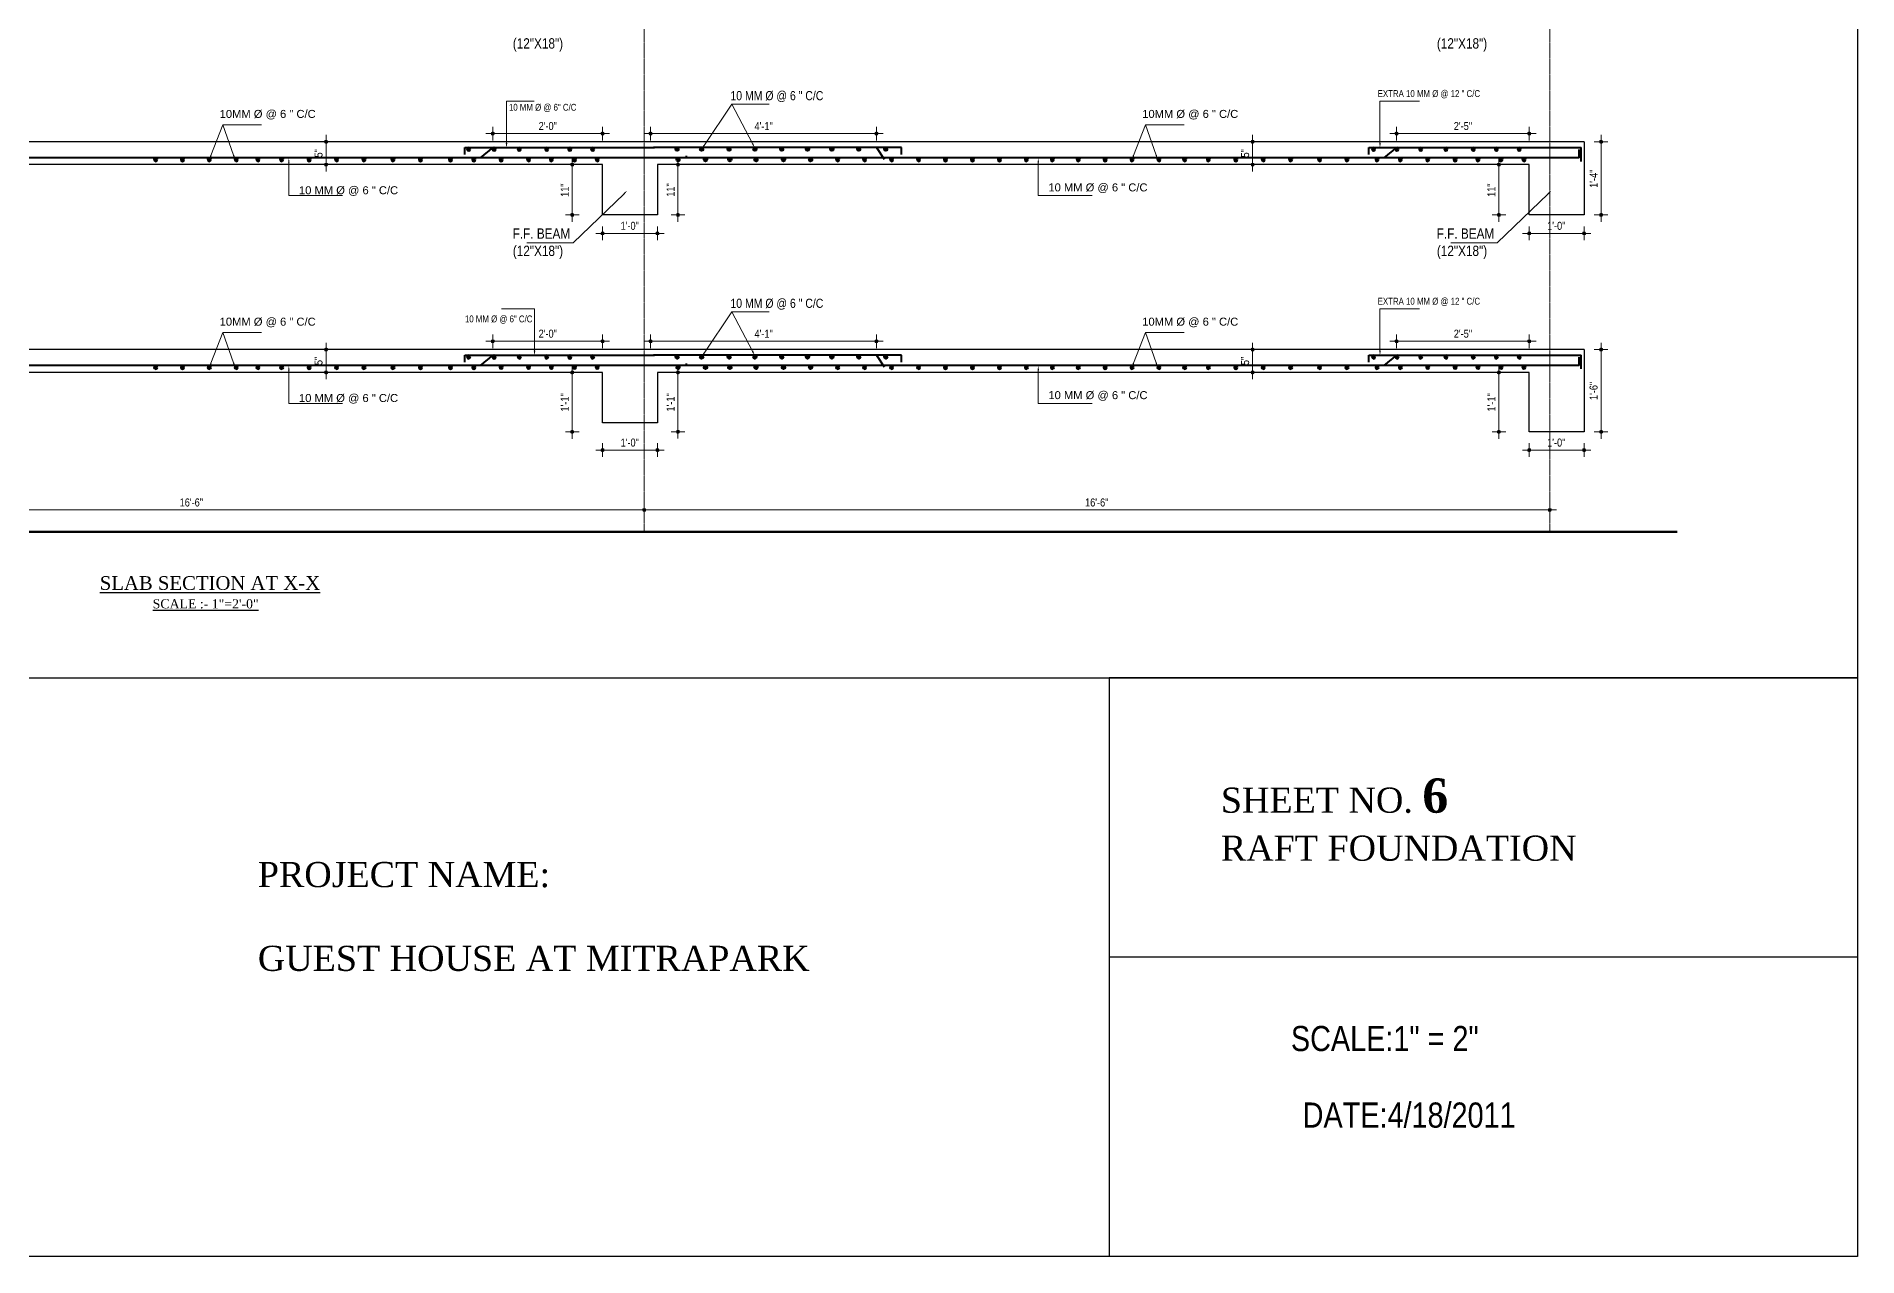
# Model space of a CAD drawing. Header units: inches. Extents: x 57837 to 133168, y 6972 to 27776.
# Drawn here: x 61339 to 62933, y 19130 to 20198 of the extents above; entities that cross this region are included whole.
import ezdxf

# ---------------------------------------------------------------- set-up
doc = ezdxf.new("R2010")
doc.units = ezdxf.units.IN
doc.header["$MEASUREMENT"] = 0
doc.linetypes.add('CENTER', pattern=[2, 1.25, -0.25, 0.25, -0.25])
for name, color, linetype, lineweight in [('CENTER', 9, 'CENTER', 5), ('DIM', 2, 'Continuous', 13), ('ROD', 1, 'Continuous', 40)]:
    doc.layers.add(name, color=color, linetype=linetype, lineweight=lineweight)
doc.layers.add('text', color=255, linetype='Continuous')
doc.styles.add('Arial', font='arial.ttf', dxfattribs={"height": 6.5})
doc.styles.get("Standard").update_dxf_attribs({"font": 'ARIALN.TTF', "height": 7})
doc.styles.add('style1', font='times.ttf', dxfattribs={"height": 8})

msp = doc.modelspace()

# ---------------------------------------------------------------- hatches: boundary and pattern name
at = {"lineweight": 13}
h = msp.add_hatch(color=256, dxfattribs=at)
edge = h.paths.add_edge_path()
edge.add_arc((61738.7, 20112.6), 1.42, 0, 360)
h = msp.add_hatch(color=256, dxfattribs=at)
edge = h.paths.add_edge_path()
edge.add_arc((61834.7, 20112.6), 1.42, 0, 360)
h = msp.add_hatch(color=256, dxfattribs=at)
edge = h.paths.add_edge_path()
edge.add_arc((61876.7, 20112.6), 1.42, 0, 360)
h = msp.add_hatch(color=256, dxfattribs=at)
edge = h.paths.add_edge_path()
edge.add_arc((62074.3, 20112.6), 1.42, 0, 360)
h = msp.add_hatch(color=256, dxfattribs=at)
edge = h.paths.add_edge_path()
edge.add_arc((62529.4, 20112.6), 1.42, 0, 360)
h = msp.add_hatch(color=256, dxfattribs=at)
edge = h.paths.add_edge_path()
edge.add_arc((62645.5, 20112.6), 1.42, 0, 360)
h = msp.add_hatch(color=256, dxfattribs=at)
edge = h.paths.add_edge_path()
edge.add_arc((61592.8, 20105.4), 1.42, 0, 360)
h = msp.add_hatch(color=256, dxfattribs=at)
edge = h.paths.add_edge_path()
edge.add_arc((62403.5, 20105.4), 1.42, 0, 360)
h = msp.add_hatch(color=256, dxfattribs=at)
edge = h.paths.add_edge_path()
edge.add_arc((62708.4, 20105.4), 1.42, 0, 360)
h = msp.add_hatch(color=256, dxfattribs=at)
edge = h.paths.add_edge_path()
edge.add_arc((61592.8, 20085.4), 1.42, 0, 360)
h = msp.add_hatch(color=256, dxfattribs=at)
edge = h.paths.add_edge_path()
edge.add_arc((61808.2, 20085.4), 1.42, 0, 360)
h = msp.add_hatch(color=256, dxfattribs=at)
edge = h.paths.add_edge_path()
edge.add_arc((61900.7, 20085.4), 1.42, 0, 360)
h = msp.add_hatch(color=256, dxfattribs=at)
edge = h.paths.add_edge_path()
edge.add_arc((62403.5, 20085.4), 1.42, 0, 360)
h = msp.add_hatch(color=256, dxfattribs=at)
edge = h.paths.add_edge_path()
edge.add_arc((62619, 20085.4), 1.42, 0, 360)
h = msp.add_hatch(color=256, dxfattribs=at)
edge = h.paths.add_edge_path()
edge.add_arc((61808.2, 20041.4), 1.42, 0, 360)
h = msp.add_hatch(color=256, dxfattribs=at)
edge = h.paths.add_edge_path()
edge.add_arc((61900.7, 20041.4), 1.42, 0, 360)
h = msp.add_hatch(color=256, dxfattribs=at)
edge = h.paths.add_edge_path()
edge.add_arc((62619, 20041.4), 1.42, 0, 360)
h = msp.add_hatch(color=256, dxfattribs=at)
edge = h.paths.add_edge_path()
edge.add_arc((62708.4, 20041.4), 1.42, 0, 360)
h = msp.add_hatch(color=256, dxfattribs=at)
edge = h.paths.add_edge_path()
edge.add_arc((61834.7, 20025.3), 1.42, 0, 360)
h = msp.add_hatch(color=256, dxfattribs=at)
edge = h.paths.add_edge_path()
edge.add_arc((61882.7, 20025.3), 1.42, 0, 360)
h = msp.add_hatch(color=256, dxfattribs=at)
edge = h.paths.add_edge_path()
edge.add_arc((62645.5, 20025.3), 1.42, 0, 360)
h = msp.add_hatch(color=256, dxfattribs=at)
edge = h.paths.add_edge_path()
edge.add_arc((62693.5, 20025.3), 1.42, 0, 360)
h = msp.add_hatch(color=256, dxfattribs=at)
edge = h.paths.add_edge_path()
edge.add_arc((61592.8, 19923.6), 1.42, 0, 360)
h = msp.add_hatch(color=256, dxfattribs=at)
edge = h.paths.add_edge_path()
edge.add_arc((61738.7, 19930.8), 1.42, 0, 360)
h = msp.add_hatch(color=256, dxfattribs=at)
edge = h.paths.add_edge_path()
edge.add_arc((61834.7, 19930.8), 1.42, 0, 360)
h = msp.add_hatch(color=256, dxfattribs=at)
edge = h.paths.add_edge_path()
edge.add_arc((61876.7, 19930.8), 1.42, 0, 360)
h = msp.add_hatch(color=256, dxfattribs=at)
edge = h.paths.add_edge_path()
edge.add_arc((62074.3, 19930.8), 1.42, 0, 360)
h = msp.add_hatch(color=256, dxfattribs=at)
edge = h.paths.add_edge_path()
edge.add_arc((62403.5, 19923.6), 1.42, 0, 360)
h = msp.add_hatch(color=256, dxfattribs=at)
edge = h.paths.add_edge_path()
edge.add_arc((62529.4, 19930.8), 1.42, 0, 360)
h = msp.add_hatch(color=256, dxfattribs=at)
edge = h.paths.add_edge_path()
edge.add_arc((62645.5, 19930.8), 1.42, 0, 360)
h = msp.add_hatch(color=256, dxfattribs=at)
edge = h.paths.add_edge_path()
edge.add_arc((62708.4, 19923.6), 1.42, 0, 360)
h = msp.add_hatch(color=256, dxfattribs=at)
edge = h.paths.add_edge_path()
edge.add_arc((61592.8, 19903.6), 1.42, 0, 360)
h = msp.add_hatch(color=256, dxfattribs=at)
edge = h.paths.add_edge_path()
edge.add_arc((61808.2, 19903.6), 1.42, 0, 360)
h = msp.add_hatch(color=256, dxfattribs=at)
edge = h.paths.add_edge_path()
edge.add_arc((61900.7, 19903.6), 1.42, 0, 360)
h = msp.add_hatch(color=256, dxfattribs=at)
edge = h.paths.add_edge_path()
edge.add_arc((62403.5, 19903.6), 1.42, 0, 360)
h = msp.add_hatch(color=256, dxfattribs=at)
edge = h.paths.add_edge_path()
edge.add_arc((62619, 19903.6), 1.42, 0, 360)
h = msp.add_hatch(color=256, dxfattribs=at)
edge = h.paths.add_edge_path()
edge.add_arc((61808.2, 19851.6), 1.42, 0, 360)
h = msp.add_hatch(color=256, dxfattribs=at)
edge = h.paths.add_edge_path()
edge.add_arc((61900.7, 19851.7), 1.42, 0, 360)
h = msp.add_hatch(color=256, dxfattribs=at)
edge = h.paths.add_edge_path()
edge.add_arc((62619, 19851.6), 1.42, 0, 360)
h = msp.add_hatch(color=256, dxfattribs=at)
edge = h.paths.add_edge_path()
edge.add_arc((62708.4, 19851.6), 1.42, 0, 360)
h = msp.add_hatch(color=256, dxfattribs=at)
edge = h.paths.add_edge_path()
edge.add_arc((61834.7, 19835.6), 1.42, 0, 360)
h = msp.add_hatch(color=256, dxfattribs=at)
edge = h.paths.add_edge_path()
edge.add_arc((61882.7, 19835.6), 1.42, 0, 360)
h = msp.add_hatch(color=256, dxfattribs=at)
edge = h.paths.add_edge_path()
edge.add_arc((62645.5, 19835.6), 1.42, 0, 360)
h = msp.add_hatch(color=256, dxfattribs=at)
edge = h.paths.add_edge_path()
edge.add_arc((62693.5, 19835.6), 1.42, 0, 360)
h = msp.add_hatch(color=256, dxfattribs=at)
edge = h.paths.add_edge_path()
edge.add_arc((61871.2, 19783.2), 1.42, 0, 360)
h = msp.add_hatch(color=256, dxfattribs=at)
edge = h.paths.add_edge_path()
edge.add_arc((61871.2, 19783.2), 1.42, 0, 360)
h = msp.add_hatch(color=256, dxfattribs=at)
edge = h.paths.add_edge_path()
edge.add_arc((62663.5, 19783.2), 1.42, 0, 360)
at = {"layer": 'ROD'}
for points in [[(61719.1, 20098.9, -1), (61716.1, 20098.9, -1)], [(61741.4, 20098.9, -1), (61738.4, 20098.9, -1)], [(61763.4, 20098.9, -1), (61760.4, 20098.9, -1)], [(61787.4, 20098.9, -1), (61784.4, 20098.9, -1)], [(61807.6, 20098.9, -1), (61804.6, 20098.9, -1)], [(61827.6, 20098.9, -1), (61824.6, 20098.9, -1)], [(61898.4, 20098.9, 1), (61901.4, 20098.9, 1)], [(61919.9, 20098.9, 1), (61922.9, 20098.9, 1)], [(61943.9, 20098.9, 1), (61946.9, 20098.9, 1)], [(61966.5, 20098.9, 1), (61969.5, 20098.9, 1)], [(61990, 20098.9, 1), (61993, 20098.9, 1)], [(62012.5, 20098.9, 1), (62015.5, 20098.9, 1)], [(62033.8, 20098.9, 1), (62036.8, 20098.9, 1)], [(62057.4, 20098.9, 1), (62060.4, 20098.9, 1)], [(62081, 20098.9, 1), (62084, 20098.9, 1)], [(62510.8, 20098.9, -1), (62507.8, 20098.9, -1)], [(62531.3, 20098.9, -1), (62528.3, 20098.9, -1)], [(62552.1, 20098.9, -1), (62549.1, 20098.9, -1)], [(62574.1, 20098.9, -1), (62571.1, 20098.9, -1)], [(62598.1, 20098.9, -1), (62595.1, 20098.9, -1)], [(62618.3, 20098.9, -1), (62615.3, 20098.9, -1)], [(62638.3, 20098.9, -1), (62635.3, 20098.9, -1)], [(61445.2, 20089.8, -1), (61442.2, 20089.8, -1)], [(61468.7, 20089.8, -1), (61465.7, 20089.8, -1)], [(61492.2, 20089.8, -1), (61489.2, 20089.8, -1)], [(61515.7, 20089.8, -1), (61512.7, 20089.8, -1)], [(61534.7, 20089.8, -1), (61531.7, 20089.8, -1)], [(61555.5, 20089.8, -1), (61552.5, 20089.8, -1)], [(61579.5, 20089.8, -1), (61576.5, 20089.8, -1)], [(61603.5, 20089.8, -1), (61600.5, 20089.8, -1)], [(61627.5, 20089.8, -1), (61624.5, 20089.8, -1)], [(61652.9, 20089.8, -1), (61649.9, 20089.8, -1)], [(61676.9, 20089.8, -1), (61673.9, 20089.8, -1)], [(61703.2, 20089.8, -1), (61700.2, 20089.8, -1)], [(61723.6, 20089.8, -1), (61720.6, 20089.8, -1)], [(61747.5, 20089.8, -1), (61744.5, 20089.8, -1)], [(61771.5, 20089.8, -1), (61768.5, 20089.8, -1)], [(61791.5, 20089.8, -1), (61788.5, 20089.8, -1)], [(61811.7, 20089.8, -1), (61808.7, 20089.8, -1)], [(61831.6, 20089.8, -1), (61828.6, 20089.8, -1)], [(61899.3, 20089.8, 1), (61902.3, 20089.8, 1)], [(61923.3, 20089.8, 1), (61926.3, 20089.8, 1)], [(61944.6, 20089.8, 1), (61947.6, 20089.8, 1)], [(61967.5, 20089.8, 1), (61970.5, 20089.8, 1)], [(61991.5, 20089.8, 1), (61994.5, 20089.8, 1)], [(62015.3, 20089.8, 1), (62018.3, 20089.8, 1)], [(62041.9, 20089.8, -1), (62038.9, 20089.8, -1)], [(62065.5, 20089.8, -1), (62062.5, 20089.8, -1)], [(62089.1, 20089.8, -1), (62086.1, 20089.8, -1)], [(62112.7, 20089.8, -1), (62109.7, 20089.8, -1)], [(62136.3, 20089.8, -1), (62133.3, 20089.8, -1)], [(62159.9, 20089.8, -1), (62156.9, 20089.8, -1)], [(62183.5, 20089.8, -1), (62180.5, 20089.8, -1)], [(62207.1, 20089.8, -1), (62204.1, 20089.8, -1)], [(62229.8, 20089.8, -1), (62226.8, 20089.8, -1)], [(62252.5, 20089.8, -1), (62249.5, 20089.8, -1)], [(62276, 20089.8, -1), (62273, 20089.8, -1)], [(62299.5, 20089.8, -1), (62296.5, 20089.8, -1)], [(62323, 20089.8, -1), (62320, 20089.8, -1)], [(62345.5, 20089.8, -1), (62342.5, 20089.8, -1)], [(62366.3, 20089.8, -1), (62363.3, 20089.8, -1)], [(62390.3, 20089.8, -1), (62387.3, 20089.8, -1)], [(62414.3, 20089.8, -1), (62411.3, 20089.8, -1)], [(62438.3, 20089.8, -1), (62435.3, 20089.8, -1)], [(62463.6, 20089.8, -1), (62460.6, 20089.8, -1)], [(62487.6, 20089.8, -1), (62484.6, 20089.8, -1)], [(62513.9, 20089.8, -1), (62510.9, 20089.8, -1)], [(62534.3, 20089.8, -1), (62531.3, 20089.8, -1)], [(62558.2, 20089.8, -1), (62555.2, 20089.8, -1)], [(62582.2, 20089.8, -1), (62579.2, 20089.8, -1)], [(62602.2, 20089.8, -1), (62599.2, 20089.8, -1)], [(62622.4, 20089.8, -1), (62619.4, 20089.8, -1)], [(62642.4, 20089.8, -1), (62639.4, 20089.8, -1)], [(61719.1, 19917.1, -1), (61716.1, 19917.1, -1)], [(61741.4, 19917.1, -1), (61738.4, 19917.1, -1)], [(61763.4, 19917.1, -1), (61760.4, 19917.1, -1)], [(61787.4, 19917.1, -1), (61784.4, 19917.1, -1)], [(61807.6, 19917.1, -1), (61804.6, 19917.1, -1)], [(61827.6, 19917.1, -1), (61824.6, 19917.1, -1)], [(61898.4, 19917.1, 1), (61901.4, 19917.1, 1)], [(61919.9, 19917.1, 1), (61922.9, 19917.1, 1)], [(61943.9, 19917.1, 1), (61946.9, 19917.1, 1)], [(61966.5, 19917.1, 1), (61969.5, 19917.1, 1)], [(61990, 19917.1, 1), (61993, 19917.1, 1)], [(62012.5, 19917.1, 1), (62015.5, 19917.1, 1)], [(62033.8, 19917.1, 1), (62036.8, 19917.1, 1)], [(62057.4, 19917.1, 1), (62060.4, 19917.1, 1)], [(62081, 19917.1, 1), (62084, 19917.1, 1)], [(62510.8, 19917.1, -1), (62507.8, 19917.1, -1)], [(62531.3, 19917.1, -1), (62528.3, 19917.1, -1)], [(62552.1, 19917.1, -1), (62549.1, 19917.1, -1)], [(62574.1, 19917.1, -1), (62571.1, 19917.1, -1)], [(62598.1, 19917.1, -1), (62595.1, 19917.1, -1)], [(62618.3, 19917.1, -1), (62615.3, 19917.1, -1)], [(62638.3, 19917.1, -1), (62635.3, 19917.1, -1)], [(61445.2, 19908, -1), (61442.2, 19908, -1)], [(61468.7, 19908, -1), (61465.7, 19908, -1)], [(61492.2, 19908, -1), (61489.2, 19908, -1)], [(61515.7, 19908, -1), (61512.7, 19908, -1)], [(61534.7, 19908, -1), (61531.7, 19908, -1)], [(61555.5, 19908, -1), (61552.5, 19908, -1)], [(61579.5, 19908, -1), (61576.5, 19908, -1)], [(61603.5, 19908, -1), (61600.5, 19908, -1)], [(61627.5, 19908, -1), (61624.5, 19908, -1)], [(61652.9, 19908, -1), (61649.9, 19908, -1)], [(61676.9, 19908, -1), (61673.9, 19908, -1)], [(61703.2, 19908, -1), (61700.2, 19908, -1)], [(61723.6, 19908, -1), (61720.6, 19908, -1)], [(61747.5, 19908.1, -1), (61744.5, 19908.1, -1)], [(61771.5, 19908.1, -1), (61768.5, 19908.1, -1)], [(61791.5, 19908.1, -1), (61788.5, 19908.1, -1)], [(61811.7, 19908.1, -1), (61808.7, 19908.1, -1)], [(61831.6, 19908.1, -1), (61828.6, 19908.1, -1)], [(61899.3, 19908, 1), (61902.3, 19908, 1)], [(61923.3, 19908, 1), (61926.3, 19908, 1)], [(61944.6, 19908, 1), (61947.6, 19908, 1)], [(61967.5, 19908, 1), (61970.5, 19908, 1)], [(61991.5, 19908, 1), (61994.5, 19908, 1)], [(62015.3, 19908, 1), (62018.3, 19908, 1)], [(62041.9, 19908, -1), (62038.9, 19908, -1)], [(62065.5, 19908, -1), (62062.5, 19908, -1)], [(62089.1, 19908, -1), (62086.1, 19908, -1)], [(62112.7, 19908, -1), (62109.7, 19908, -1)], [(62136.3, 19908, -1), (62133.3, 19908, -1)], [(62159.9, 19908, -1), (62156.9, 19908, -1)], [(62183.5, 19908, -1), (62180.5, 19908, -1)], [(62207.1, 19908, -1), (62204.1, 19908, -1)], [(62229.8, 19908, -1), (62226.8, 19908, -1)], [(62252.5, 19908, -1), (62249.5, 19908, -1)], [(62276, 19908, -1), (62273, 19908, -1)], [(62299.5, 19908, -1), (62296.5, 19908, -1)], [(62323, 19908, -1), (62320, 19908, -1)], [(62345.5, 19908, -1), (62342.5, 19908, -1)], [(62366.3, 19908, -1), (62363.3, 19908, -1)], [(62390.3, 19908, -1), (62387.3, 19908, -1)], [(62414.3, 19908, -1), (62411.3, 19908, -1)], [(62438.3, 19908, -1), (62435.3, 19908, -1)], [(62463.6, 19908, -1), (62460.6, 19908, -1)], [(62487.6, 19908, -1), (62484.6, 19908, -1)], [(62513.9, 19908, -1), (62510.9, 19908, -1)], [(62534.3, 19908, -1), (62531.3, 19908, -1)], [(62558.2, 19908.1, -1), (62555.2, 19908.1, -1)], [(62582.2, 19908.1, -1), (62579.2, 19908.1, -1)], [(62602.2, 19908.1, -1), (62599.2, 19908.1, -1)], [(62622.4, 19908.1, -1), (62619.4, 19908.1, -1)], [(62642.4, 19908.1, -1), (62639.4, 19908.1, -1)]]:
    msp.add_hatch(color=256, dxfattribs=at).paths.add_polyline_path(points)

# ---------------------------------------------------------------- linework, layer by layer
at = {"color": 1}
for p, q in [((62932.8, 21339.5), (62932.8, 19129.9)), ((62932.8, 19129.9), (59608.3, 19129.9))]:
    msp.add_line(p, q, dxfattribs=at)
at = {"lineweight": 13}
for p, q in [((61592.8, 20099.4), (61592.8, 20111.4)), ((61744.7, 20112.6), (61732.7, 20112.6)), ((61738.7, 20106.6), (61738.7, 20118.6)), ((61828.7, 20112.6), (61840.7, 20112.6)), ((61834.7, 20118.6), (61834.7, 20106.6)), ((61882.7, 20112.6), (61870.7, 20112.6)), ((61876.7, 20106.6), (61876.7, 20118.6)), ((62068.3, 20112.6), (62080.3, 20112.6)), ((62074.3, 20118.6), (62074.3, 20106.6)), ((62403.5, 20099.4), (62403.5, 20111.4)), ((62535.4, 20112.6), (62523.4, 20112.6)), ((62529.4, 20106.6), (62529.4, 20118.6)), ((62639.5, 20112.6), (62651.5, 20112.6)), ((62645.5, 20118.6), (62645.5, 20106.6)), ((62708.4, 20099.4), (62708.4, 20111.4)), ((61586.8, 20105.4), (61598.8, 20105.4)), ((62397.5, 20105.4), (62409.5, 20105.4)), ((62702.4, 20105.4), (62714.4, 20105.4)), ((61598.8, 20085.4), (61586.8, 20085.4)), ((61592.8, 20091.4), (61592.8, 20079.4)), ((61802.2, 20085.4), (61814.2, 20085.4)), ((61808.2, 20079.4), (61808.2, 20091.4)), ((61894.7, 20085.4), (61906.7, 20085.4)), ((61900.7, 20079.4), (61900.7, 20091.4)), ((62409.5, 20085.4), (62397.5, 20085.4)), ((62403.5, 20091.4), (62403.5, 20079.4)), ((62613, 20085.4), (62625, 20085.4)), ((62619, 20079.4), (62619, 20091.4)), ((61808.2, 20047.4), (61808.2, 20035.4)), ((61900.7, 20047.4), (61900.7, 20035.4)), ((62619, 20047.4), (62619, 20035.4)), ((62708.4, 20047.4), (62708.4, 20035.4)), ((61814.2, 20041.4), (61802.2, 20041.4)), ((61834.7, 20019.3), (61834.7, 20031.3)), ((61882.7, 20031.3), (61882.7, 20019.3)), ((61906.7, 20041.4), (61894.7, 20041.4)), ((62625, 20041.4), (62613, 20041.4)), ((62645.5, 20019.3), (62645.5, 20031.3)), ((62693.5, 20031.3), (62693.5, 20019.3)), ((62714.4, 20041.4), (62702.4, 20041.4)), ((61840.7, 20025.3), (61828.7, 20025.3)), ((61876.7, 20025.3), (61888.7, 20025.3)), ((62651.5, 20025.3), (62639.5, 20025.3)), ((62687.5, 20025.3), (62699.5, 20025.3)), ((61738.7, 19924.8), (61738.7, 19936.8)), ((61834.7, 19936.8), (61834.7, 19924.8)), ((61876.7, 19924.8), (61876.7, 19936.8)), ((62074.3, 19936.8), (62074.3, 19924.8)), ((62529.4, 19924.8), (62529.4, 19936.8)), ((62645.5, 19936.8), (62645.5, 19924.8)), ((61586.8, 19923.6), (61598.8, 19923.6)), ((61592.8, 19917.6), (61592.8, 19929.6)), ((61744.7, 19930.8), (61732.7, 19930.8)), ((61828.7, 19930.8), (61840.7, 19930.8)), ((61882.7, 19930.8), (61870.7, 19930.8)), ((62068.3, 19930.8), (62080.3, 19930.8)), ((62397.5, 19923.6), (62409.5, 19923.6)), ((62403.5, 19917.6), (62403.5, 19929.6)), ((62535.4, 19930.8), (62523.4, 19930.8)), ((62639.5, 19930.8), (62651.5, 19930.8)), ((62702.4, 19923.6), (62714.4, 19923.6)), ((62708.4, 19917.6), (62708.4, 19929.6)), ((61598.8, 19903.6), (61586.8, 19903.6)), ((61592.8, 19909.6), (61592.8, 19897.6)), ((61802.2, 19903.6), (61814.2, 19903.6)), ((61808.2, 19897.6), (61808.2, 19909.6)), ((61894.7, 19903.6), (61906.7, 19903.6)), ((61900.7, 19897.6), (61900.7, 19909.6)), ((62409.5, 19903.6), (62397.5, 19903.6)), ((62403.5, 19909.6), (62403.5, 19897.6)), ((62613, 19903.6), (62625, 19903.6)), ((62619, 19897.6), (62619, 19909.6)), ((61808.2, 19857.6), (61808.2, 19845.6)), ((61900.7, 19857.7), (61900.7, 19845.7)), ((62619, 19857.6), (62619, 19845.6)), ((62708.4, 19857.6), (62708.4, 19845.6)), ((61814.2, 19851.6), (61802.2, 19851.6)), ((61834.7, 19829.6), (61834.7, 19841.6)), ((61882.7, 19841.6), (61882.7, 19829.6)), ((61906.7, 19851.7), (61894.7, 19851.7)), ((62625, 19851.6), (62613, 19851.6)), ((62645.5, 19829.6), (62645.5, 19841.6)), ((62693.5, 19841.6), (62693.5, 19829.6)), ((62714.4, 19851.6), (62702.4, 19851.6)), ((61840.7, 19835.6), (61828.7, 19835.6)), ((61876.7, 19835.6), (61888.7, 19835.6)), ((62651.5, 19835.6), (62639.5, 19835.6)), ((62687.5, 19835.6), (62699.5, 19835.6)), ((61865.2, 19783.2), (61877.2, 19783.2)), ((61877.2, 19783.2), (61865.2, 19783.2)), ((61871.2, 19789.2), (61871.2, 19777.2)), ((61871.2, 19777.2), (61871.2, 19789.2)), ((62657.5, 19783.2), (62669.5, 19783.2)), ((62663.5, 19789.2), (62663.5, 19777.2))]:
    msp.add_line(p, q, dxfattribs=at)
for p, q in [((61852.7, 20105.4), (61079, 20105.4)), ((62693.5, 20105.4), (61852.7, 20105.4)), ((62693.5, 20105.4), (62693.5, 20041.4)), ((61834.7, 20085.4), (61103, 20085.4)), ((61834.7, 20041.4), (61834.7, 20085.4)), ((62645.5, 20085.4), (61882.7, 20085.4)), ((61882.7, 20085.4), (61882.7, 20041.4)), ((62645.5, 20041.4), (62645.5, 20085.4)), ((61882.7, 20041.4), (61834.7, 20041.4)), ((62693.5, 20041.4), (62645.5, 20041.4)), ((61852.7, 19923.6), (61079, 19923.6)), ((62693.5, 19923.6), (61852.7, 19923.6)), ((62693.5, 19923.6), (62693.5, 19851.6)), ((61834.7, 19903.6), (61103, 19903.6)), ((61834.7, 19859.6), (61834.7, 19903.6)), ((62645.5, 19903.6), (61882.7, 19903.6)), ((61882.7, 19903.6), (61882.7, 19859.6)), ((62645.5, 19851.6), (62645.5, 19903.6)), ((61882.7, 19859.6), (61834.7, 19859.6)), ((62693.5, 19851.6), (62645.5, 19851.6)), ((60229.8, 19764), (62012.7, 19764)), ((59608.3, 19636.2), (62932.8, 19636.2)), ((62932.8, 19636.2), (62278, 19636.2)), ((62278, 19636.2), (62278, 19129.9)), ((62932.8, 19391.8), (62278, 19391.8))]:
    msp.add_line(p, q)
at = {"color": 6, "lineweight": 53}
msp.add_line((59796.5, 19764), (62775, 19764), dxfattribs=at)
at = {"lineweight": 13}
for centre in [(61738.7, 20112.6), (61834.7, 20112.6), (61876.7, 20112.6), (62074.3, 20112.6), (62529.4, 20112.6), (62645.5, 20112.6), (61592.8, 20105.4), (62403.5, 20105.4), (62708.4, 20105.4), (61592.8, 20085.4), (61808.2, 20085.4), (61900.7, 20085.4), (62403.5, 20085.4), (62619, 20085.4), (61808.2, 20041.4), (61900.7, 20041.4), (62619, 20041.4), (62708.4, 20041.4), (61834.7, 20025.3), (61882.7, 20025.3), (62645.5, 20025.3), (62693.5, 20025.3), (61592.8, 19923.6), (61738.7, 19930.8), (61834.7, 19930.8), (61876.7, 19930.8), (62074.3, 19930.8), (62403.5, 19923.6), (62529.4, 19930.8), (62645.5, 19930.8), (62708.4, 19923.6), (61592.8, 19903.6), (61808.2, 19903.6), (61900.7, 19903.6), (62403.5, 19903.6), (62619, 19903.6), (61808.2, 19851.6), (61900.7, 19851.7), (62619, 19851.6), (62708.4, 19851.6), (61834.7, 19835.6), (61882.7, 19835.6), (62645.5, 19835.6), (62693.5, 19835.6), (61871.2, 19783.2), (61871.2, 19783.2), (62663.5, 19783.2)]:
    msp.add_circle(centre, 1.42, dxfattribs=at)
at = {"layer": 'CENTER'}
for p, q in [((61871.2, 20322.2), (61871.2, 20140.4)), ((62663.5, 20322.2), (62663.5, 20140.4)), ((61871.2, 20140.4), (61871.2, 19958.7)), ((62663.5, 20140.4), (62663.5, 19958.7)), ((61871.2, 19958.7), (61871.2, 19764)), ((62663.5, 19958.7), (62663.5, 19764))]:
    msp.add_line(p, q, dxfattribs=at)
at = {"layer": 'DIM'}
for p, q in [((61750.7, 20104.3), (61750.7, 20140.9)), ((61750.7, 20140.9), (61775, 20140.9)), ((62514.9, 20104.3), (62514.9, 20140.9)), ((62514.9, 20140.9), (62549.4, 20140.9)), ((61923.6, 20102.2), (61947.8, 20138.4)), ((61947.8, 20138.4), (61980.4, 20138.4)), ((61965.9, 20103.9), (61947.8, 20138.4)), ((61947.8, 20138.4), (61980.4, 20138.4)), ((61492.1, 20093.3), (61502.6, 20120.3)), ((61502.6, 20120.3), (61536.3, 20120.3)), ((61511.9, 20093.8), (61502.6, 20120.3)), ((61502.6, 20120.3), (61536.3, 20120.3)), ((61830.7, 20112.6), (61742.7, 20112.6)), ((61880.7, 20112.6), (62070.3, 20112.6)), ((62299.3, 20093.3), (62309.8, 20120.3)), ((62309.8, 20120.3), (62343.5, 20120.3)), ((62319.1, 20093.8), (62309.8, 20120.3)), ((62309.8, 20120.3), (62343.5, 20120.3)), ((62641.5, 20112.6), (62533.4, 20112.6)), ((62708.4, 20101.4), (62708.4, 20045.4)), ((61560.2, 20087.3), (61560.2, 20058.3)), ((61808.2, 20081.4), (61808.2, 20045.4)), ((61900.7, 20081.4), (61900.7, 20045.4)), ((62215.9, 20087.3), (62215.9, 20058.3)), ((62619, 20081.4), (62619, 20045.4)), ((61560.2, 20058.3), (61607.3, 20058.3)), ((62215.9, 20058.3), (62263.1, 20058.3)), ((61878.7, 20025.3), (61838.7, 20025.3)), ((62689.5, 20025.3), (62649.5, 20025.3)), ((61775.2, 19959.2), (61746.2, 19959.2)), ((61775.2, 19922.6), (61775.2, 19959.2)), ((61923.6, 19920.5), (61947.8, 19956.6)), ((61947.8, 19956.6), (61980.4, 19956.6)), ((61965.9, 19922.2), (61947.8, 19956.6)), ((61947.8, 19956.6), (61980.4, 19956.6)), ((62514.9, 19922.6), (62514.9, 19959.2)), ((62514.9, 19959.2), (62549.4, 19959.2)), ((61492.1, 19911.6), (61502.6, 19938.6)), ((61502.6, 19938.6), (61536.3, 19938.6)), ((61511.9, 19912), (61502.6, 19938.6)), ((61502.6, 19938.6), (61536.3, 19938.6)), ((62299.3, 19911.6), (62309.8, 19938.6)), ((62309.8, 19938.6), (62343.5, 19938.6)), ((62319.1, 19912), (62309.8, 19938.6)), ((62309.8, 19938.6), (62343.5, 19938.6)), ((61830.7, 19930.8), (61742.7, 19930.8)), ((61880.7, 19930.8), (62070.3, 19930.8)), ((62641.5, 19930.8), (62533.4, 19930.8)), ((62708.4, 19919.6), (62708.4, 19855.6)), ((61560.2, 19905.5), (61560.2, 19876.5)), ((62215.9, 19905.5), (62215.9, 19876.5)), ((61808.2, 19899.6), (61808.2, 19855.6)), ((61900.7, 19899.6), (61900.7, 19855.7)), ((62619, 19899.6), (62619, 19855.6)), ((61560.2, 19876.5), (61607.3, 19876.5)), ((62215.9, 19876.5), (62263.1, 19876.5)), ((61878.7, 19835.6), (61838.7, 19835.6)), ((62689.5, 19835.6), (62649.5, 19835.6)), ((61083, 19783.2), (61867.2, 19783.2)), ((61875.2, 19783.2), (62659.5, 19783.2))]:
    msp.add_line(p, q, dxfattribs=at)
at = {"layer": 'DIM', "linetype": 'ByBlock'}
for p, q in [((61592.8, 20101.4), (61592.8, 20089.4)), ((62403.5, 20101.4), (62403.5, 20089.4)), ((61592.8, 19919.6), (61592.8, 19907.6)), ((62403.5, 19919.6), (62403.5, 19907.6))]:
    msp.add_line(p, q, dxfattribs=at)
at = {"layer": 'DIM', "lineweight": 13}
for p, q in [((61853.5, 20059.9), (61808.9, 20017)), ((62662, 20059.9), (62617.4, 20017)), ((61808.9, 20017), (61768.4, 20017)), ((62617.4, 20017), (62576.9, 20017))]:
    msp.add_line(p, q, dxfattribs=at)
at = {"layer": 'DIM'}
for points in [[(61492.7, 20093.1), (61490.6, 20089.6), (61491.5, 20093.6)], [(61512.5, 20094), (61513.2, 20090), (61511.2, 20093.5)], [(61751.4, 20104.3), (61750.7, 20100.3), (61750, 20104.3)], [(61924.1, 20101.8), (61921.4, 20098.9), (61923, 20102.6)], [(61966.5, 20104.2), (61967.8, 20100.3), (61965.3, 20103.6)], [(62299.9, 20093.1), (62297.8, 20089.6), (62298.7, 20093.6)], [(62319.7, 20094), (62320.4, 20090), (62318.5, 20093.5)], [(62515.6, 20104.3), (62514.9, 20100.3), (62514.3, 20104.3)], [(61559.6, 20087.3), (61560.2, 20091.3), (61560.9, 20087.3)], [(62215.3, 20087.3), (62215.9, 20091.3), (62216.6, 20087.3)], [(61775.9, 19922.6), (61775.2, 19918.6), (61774.5, 19922.6)], [(61924.1, 19920.1), (61921.4, 19917.1), (61923, 19920.8)], [(61966.5, 19922.5), (61967.8, 19918.6), (61965.3, 19921.8)], [(62515.6, 19922.6), (62514.9, 19918.6), (62514.3, 19922.6)], [(61492.7, 19911.3), (61490.6, 19907.9), (61491.5, 19911.8)], [(61512.5, 19912.2), (61513.2, 19908.3), (61511.2, 19911.8)], [(61559.6, 19905.5), (61560.2, 19909.5), (61560.9, 19905.5)], [(62215.3, 19905.5), (62215.9, 19909.5), (62216.6, 19905.5)], [(62299.9, 19911.3), (62297.8, 19907.9), (62298.7, 19911.8)], [(62319.7, 19912.2), (62320.4, 19908.3), (62318.5, 19911.8)]]:
    msp.add_solid(points, dxfattribs=at)
at = {"layer": 'DIM', "lineweight": 13}
for points in [[(61853, 20060.4), (61856.3, 20062.7), (61853.9, 20059.4)], [(62661.5, 20060.4), (62664.8, 20062.7), (62662.4, 20059.4)]]:
    msp.add_solid(points, dxfattribs=at)
at = {"layer": 'ROD'}
for p, q in [((61714.3, 20094.3), (61714.3, 20100.3)), ((61714.3, 20100.3), (61852.7, 20100.3)), ((61738.7, 20100.3), (61727.7, 20091.3)), ((61852.7, 20100.4), (61880.2, 20100.4)), ((62096.3, 20100.3), (61879.4, 20100.3)), ((61907.8, 20093.1), (61907.8, 20091.3)), ((62074.3, 20100.3), (62081.1, 20090.3)), ((62096.3, 20094.3), (62096.3, 20100.3)), ((62505.1, 20094.3), (62505.1, 20100.3)), ((62505.1, 20100.3), (62663.5, 20100.3)), ((62529.4, 20100.3), (62518.4, 20091.3)), ((62663.5, 20100.4), (62690.9, 20100.4)), ((62689.3, 20091.3), (62689.3, 20098.7)), ((62690.9, 20088.3), (62690.9, 20100.4)), ((61878.6, 20091.3), (61079, 20091.3)), ((62689.3, 20091.3), (61778.9, 20091.3)), ((61714.3, 19912.6), (61714.3, 19918.6)), ((61714.3, 19918.6), (61852.7, 19918.6)), ((61738.7, 19918.6), (61727.7, 19909.6)), ((61852.7, 19918.6), (61880.2, 19918.6)), ((62096.3, 19918.6), (61879.4, 19918.6)), ((62074.3, 19918.6), (62081.1, 19908.5)), ((62096.3, 19912.6), (62096.3, 19918.6)), ((62505.1, 19912.6), (62505.1, 19918.6)), ((62505.1, 19918.6), (62663.5, 19918.6)), ((62529.4, 19918.6), (62518.4, 19909.6)), ((62663.5, 19918.6), (62690.9, 19918.6)), ((62690.9, 19906.6), (62690.9, 19918.6)), ((61878.6, 19909.5), (61079, 19909.5)), ((62689.3, 19909.5), (61778.9, 19909.5)), ((61907.8, 19911.4), (61907.8, 19909.5)), ((62689.3, 19909.5), (62689.3, 19917))]:
    msp.add_line(p, q, dxfattribs=at)
for centre in [(61899.9, 20098.9), (61921.4, 20098.9), (61945.4, 20098.9), (61968, 20098.9), (61991.5, 20098.9), (62014, 20098.9), (62035.3, 20098.9), (62058.9, 20098.9), (62082.5, 20098.9), (61900.8, 20089.8), (61924.8, 20089.8), (61946.1, 20089.8), (61969, 20089.8), (61993, 20089.8), (62016.8, 20089.8), (61899.9, 19917.1), (61921.4, 19917.1), (61945.4, 19917.1), (61968, 19917.1), (61991.5, 19917.1), (62014, 19917.1), (62035.3, 19917.1), (62058.9, 19917.1), (62082.5, 19917.1), (61900.8, 19908), (61924.8, 19908), (61946.1, 19908), (61969, 19908), (61993, 19908), (62016.8, 19908)]:
    msp.add_circle(centre, 1.5, dxfattribs=at)
at = {"layer": 'ROD', "extrusion": (0, 0, -1)}
for centre in [(61717.6, 20098.9), (61739.9, 20098.9), (61761.9, 20098.9), (61785.9, 20098.9), (61806.1, 20098.9), (61826.1, 20098.9), (62509.3, 20098.9), (62529.8, 20098.9), (62550.6, 20098.9), (62572.6, 20098.9), (62596.6, 20098.9), (62616.8, 20098.9), (62636.8, 20098.9), (61443.7, 20089.8), (61467.2, 20089.8), (61490.7, 20089.8), (61514.2, 20089.8), (61533.2, 20089.8), (61554, 20089.8), (61578, 20089.8), (61602, 20089.8), (61626, 20089.8), (61651.4, 20089.8), (61675.4, 20089.8), (61701.7, 20089.8), (61722.1, 20089.8), (61746, 20089.8), (61770, 20089.8), (61790, 20089.8), (61810.2, 20089.8), (61830.1, 20089.8), (62040.4, 20089.8), (62064, 20089.8), (62087.6, 20089.8), (62111.2, 20089.8), (62134.8, 20089.8), (62158.4, 20089.8), (62182, 20089.8), (62205.6, 20089.8), (62228.3, 20089.8), (62251, 20089.8), (62274.5, 20089.8), (62298, 20089.8), (62321.5, 20089.8), (62344, 20089.8), (62364.8, 20089.8), (62388.8, 20089.8), (62412.8, 20089.8), (62436.8, 20089.8), (62462.1, 20089.8), (62486.1, 20089.8), (62512.4, 20089.8), (62532.8, 20089.8), (62556.7, 20089.8), (62580.7, 20089.8), (62600.7, 20089.8), (62620.9, 20089.8), (62640.9, 20089.8), (61717.6, 19917.1), (61739.9, 19917.1), (61761.9, 19917.1), (61785.9, 19917.1), (61806.1, 19917.1), (61826.1, 19917.1), (62509.3, 19917.1), (62529.8, 19917.1), (62550.6, 19917.1), (62572.6, 19917.1), (62596.6, 19917.1), (62616.8, 19917.1), (62636.8, 19917.1), (61443.7, 19908), (61467.2, 19908), (61490.7, 19908), (61514.2, 19908), (61533.2, 19908), (61554, 19908), (61578, 19908), (61602, 19908), (61626, 19908), (61651.4, 19908), (61675.4, 19908), (61701.7, 19908), (61722.1, 19908), (61746, 19908.1), (61770, 19908.1), (61790, 19908.1), (61810.2, 19908.1), (61830.1, 19908.1), (62040.4, 19908), (62064, 19908), (62087.6, 19908), (62111.2, 19908), (62134.8, 19908), (62158.4, 19908), (62182, 19908), (62205.6, 19908), (62228.3, 19908), (62251, 19908), (62274.5, 19908), (62298, 19908), (62321.5, 19908), (62344, 19908), (62364.8, 19908), (62388.8, 19908), (62412.8, 19908), (62436.8, 19908), (62462.1, 19908), (62486.1, 19908), (62512.4, 19908), (62532.8, 19908), (62556.7, 19908.1), (62580.7, 19908.1), (62600.7, 19908.1), (62620.9, 19908.1), (62640.9, 19908.1)]:
    msp.add_ellipse(centre, major_axis=(-1.06, 1.06), ratio=1, start_param=2.356220323488816, end_param=8.639405630668403, dxfattribs=at)

# ---------------------------------------------------------------- texts
at = {"char_height": 22, "attachment_point": 1}
for s, insert, width in [('{\\fTimes New Roman|b0|i0|c0|p18;SHEET NO. \\fTimes New Roman|b1|i0|c0|p18;\\H1.364x;6\\fTimes New Roman|b0|i0|c0|p18;\\H0.7335x;\\PRAFT FOUNDATION}', (62375.7, 19548.3), 452.648), ('{\\fTimes New Roman|b0|i0|c0|p18;PROJECT NAME:\\P\\PGUEST HOUSE AT MITRAPARK}', (61533.1, 19475.2), 526.959), ('SCALE:1" = 2"', (62437, 19331.7), 189.858), ('DATE:4/18/2011', (62447.3, 19264.7), 189.858)]:
    msp.add_mtext(s, dxfattribs=dict(at, insert=insert, width=width))
at = {"layer": 'DIM'}
for s, p in [('2\'-0"', (61778.8, 20115.7)), ('4\'-1"', (61967.7, 20115.6)), ('2\'-5"', (62579.5, 20115.7)), ('1\'-0"', (61850.5, 20028.4)), ('1\'-0"', (62661.2, 20028.4)), ('2\'-0"', (61778.8, 19934)), ('4\'-1"', (61967.7, 19933.9)), ('2\'-5"', (62579.5, 19934)), ('1\'-0"', (61850.5, 19838.7)), ('1\'-0"', (62661.2, 19838.7)), ('16\'-6"', (61464.7, 19786.3)), ('16\'-6"', (62256.9, 19786.3))]:
    msp.add_text(s, height=7, dxfattribs=at).set_placement(p)
for s, p in [('5"', (61589.7, 20091.7)), ('5"', (62400.4, 20091.7)), ('1\'-4"', (62705.4, 20065.1)), ('11"', (61805.2, 20057.2)), ('11"', (61897.7, 20057.3)), ('11"', (62615.9, 20057.2)), ('5"', (61589.7, 19910)), ('5"', (62400.4, 19910)), ('1\'-6"', (62705.3, 19879.4)), ('1\'-1"', (61805.2, 19869.4)), ('1\'-1"', (61897.7, 19869.4)), ('1\'-1"', (62615.9, 19869.4))]:
    msp.add_text(s, height=7, rotation=90, dxfattribs=at).set_placement(p)
at = {"layer": 'text'}
for s, height, p in [('(12"X18")', 9, (61756.2, 20187)), ('(12"X18")', 9, (62564.7, 20187)), ('10 MM Ø @ 6 " C/C', 8, (61946.6, 20141.8)), ('EXTRA 10 MM Ø @ 12 " C/C', 6, (62512.9, 20144.6)), ('10 MM Ø @ 6" C/C', 6, (61752.8, 20132.6)), ('F.F. BEAM', 9, (61756, 20020.6)), ('F.F. BEAM', 9, (62564.5, 20020.6)), ('(12"X18")', 9, (61756.2, 20005.5)), ('(12"X18")', 9, (62564.7, 20005.5)), ('10 MM Ø @ 6 " C/C', 8, (61946.6, 19960.1)), ('EXTRA 10 MM Ø @ 12 " C/C', 6, (62512.9, 19962.9)), ('10 MM Ø @ 6" C/C', 6, (61714.3, 19947.4))]:
    msp.add_text(s, height=height, dxfattribs=at).set_placement(p)
for s, height, style, p in [('10MM Ø @ 6 " C/C', 7, 'Arial', (61499.7, 20126.3)), ('10MM Ø @ 6 " C/C', 7, 'Arial', (62306.9, 20126.3)), ('10 MM Ø @ 6 " C/C', 7, 'Arial', (61569.1, 20059.5)), ('10 MM Ø @ 6 " C/C', 7, 'Arial', (62224.8, 20062)), ('10MM Ø @ 6 " C/C', 7, 'Arial', (61499.7, 19944.5)), ('10MM Ø @ 6 " C/C', 7, 'Arial', (62306.9, 19944.5)), ('10 MM Ø @ 6 " C/C', 7, 'Arial', (62224.8, 19880.2)), ('10 MM Ø @ 6 " C/C', 7, 'Arial', (61569.1, 19877.7)), ('%%USLAB SECTION AT X-X', 12, 'style1', (61394.8, 19713.3)), ('%%USCALE :- 1"=2\'-0"', 8, 'style1', (61441.1, 19697.1))]:
    msp.add_text(s, height=height, dxfattribs=dict(at, style=style)).set_placement(p)

doc.saveas('drawing.dxf')
